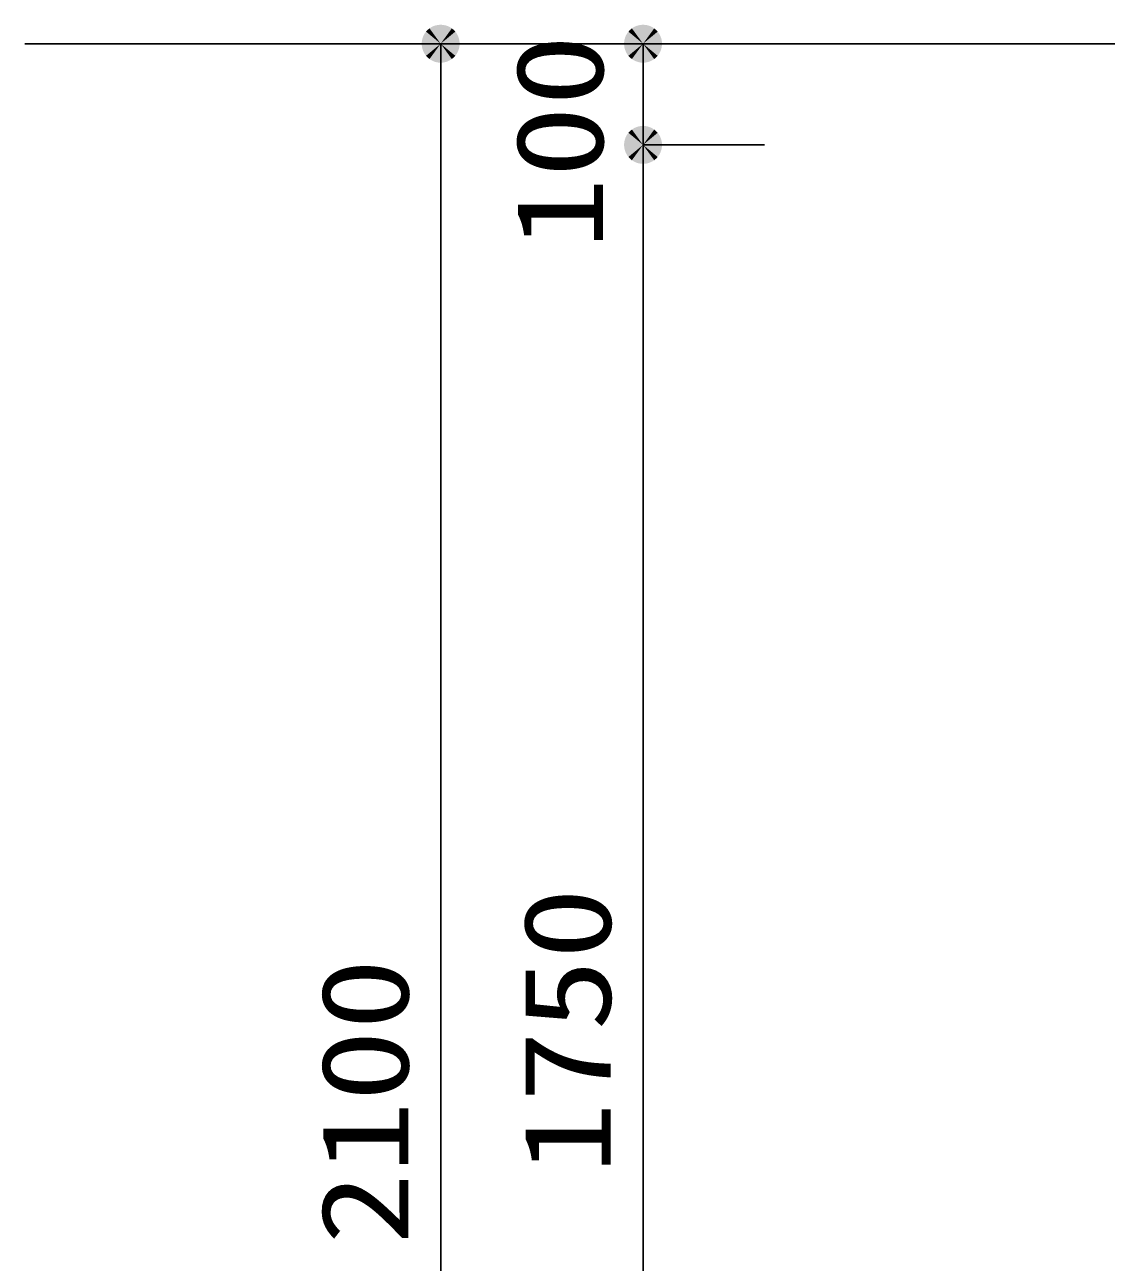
# Model space of a CAD drawing. Units: millimetres, scale not verified. Extents: x -8093 to 8093, y -5792 to 5792.
# Drawn here: x -1482 to -413, y 903 to 2126 of the extents above; entities that cross this region are included whole.
import ezdxf
from ezdxf.enums import TextEntityAlignment as Align

# ---------------------------------------------------------------- set-up
doc = ezdxf.new("R2010")
doc.units = ezdxf.units.MM
doc.header["$LTSCALE"] = 30
doc.layers.add('0-2_00クル-フ-1機器', color=2, linetype='Continuous', lineweight=25)
doc.layers.add('0-4_00クル-フ-6寸法', color=132, linetype='Continuous', lineweight=25)
doc.styles.add('ＭＳ ゴシック', font='')
doc.styles.get('ＭＳ ゴシック').set_extended_font_data('MS Gothic')

msp = doc.modelspace()

# ---------------------------------------------------------------- linework, layer by layer
at = {"layer": '0-2_00クル-フ-1機器'}
for p, q in [((-351.89, 2107.59), (-1481.89, 2107.59)), ((-1481.89, 2107.59), (-641.89, 2107.59))]:
    msp.add_line(p, q, dxfattribs=at)
at = {"layer": '0-4_00クル-フ-6寸法', "color": 4}
for p, q in [((-950.87, 2107.59), (-1070.87, 2107.59)), ((-1070.87, 7.59), (-1070.87, 2107.59)), ((-750.87, 2107.59), (-870.87, 2107.59)), ((-870.87, 2107.59), (-870.87, 2007.59)), ((-750.87, 2007.59), (-870.87, 2007.59)), ((-750.87, 2007.59), (-870.87, 2007.59)), ((-870.87, 2007.59), (-870.87, 257.59))]:
    msp.add_line(p, q, dxfattribs=at)
at = {"layer": '0-4_00クル-フ-6寸法'}
for points in [[(-1070.87, 2107.59), (-1087.84, 2115.58), (-1086.7, 2117.64)], [(-1070.87, 2107.59), (-1086.7, 2117.64), (-1085.32, 2119.55)], [(-1070.87, 2107.59), (-1085.32, 2119.55), (-1083.71, 2121.26)], [(-1070.87, 2107.59), (-1083.71, 2121.26), (-1081.89, 2122.76)], [(-1070.87, 2107.59), (-1081.89, 2122.76), (-1079.9, 2124.03)], [(-1070.87, 2107.59), (-1079.9, 2124.03), (-1077.77, 2125.03)], [(-1070.87, 2107.59), (-1077.77, 2125.03), (-1075.53, 2125.76)], [(-1070.87, 2107.59), (-1075.53, 2125.76), (-1073.22, 2126.2)], [(-1070.87, 2107.59), (-1073.22, 2126.2), (-1070.87, 2126.34)], [(-1070.87, 2107.59), (-1070.87, 2126.34), (-1068.52, 2126.2)], [(-1070.87, 2107.59), (-1068.52, 2126.2), (-1066.21, 2125.76)], [(-1070.87, 2107.59), (-1066.21, 2125.76), (-1063.97, 2125.03)], [(-1070.87, 2107.59), (-1063.97, 2125.03), (-1061.84, 2124.03)], [(-1070.87, 2107.59), (-1061.84, 2124.03), (-1059.85, 2122.76)], [(-1070.87, 2107.59), (-1059.85, 2122.76), (-1058.03, 2121.26)], [(-1070.87, 2107.59), (-1058.03, 2121.26), (-1056.42, 2119.55)], [(-1070.87, 2107.59), (-1056.42, 2119.55), (-1055.04, 2117.64)], [(-1070.87, 2107.59), (-1055.04, 2117.64), (-1053.9, 2115.58)], [(-870.87, 2107.59), (-887.84, 2115.58), (-886.7, 2117.64)], [(-870.87, 2107.59), (-886.7, 2117.64), (-885.32, 2119.55)], [(-870.87, 2107.59), (-885.32, 2119.55), (-883.71, 2121.26)], [(-870.87, 2107.59), (-883.71, 2121.26), (-881.89, 2122.76)], [(-870.87, 2107.59), (-881.89, 2122.76), (-879.9, 2124.03)], [(-870.87, 2107.59), (-879.9, 2124.03), (-877.77, 2125.03)], [(-870.87, 2107.59), (-877.77, 2125.03), (-875.53, 2125.76)], [(-870.87, 2107.59), (-875.53, 2125.76), (-873.22, 2126.2)], [(-870.87, 2107.59), (-873.22, 2126.2), (-870.87, 2126.34)], [(-870.87, 2107.59), (-870.87, 2126.34), (-868.52, 2126.2)], [(-870.87, 2107.59), (-868.52, 2126.2), (-866.21, 2125.76)], [(-870.87, 2107.59), (-866.21, 2125.76), (-863.97, 2125.03)], [(-870.87, 2107.59), (-863.97, 2125.03), (-861.84, 2124.03)], [(-870.87, 2107.59), (-861.84, 2124.03), (-859.85, 2122.76)], [(-870.87, 2107.59), (-859.85, 2122.76), (-858.03, 2121.26)], [(-870.87, 2107.59), (-858.03, 2121.26), (-856.42, 2119.55)], [(-870.87, 2107.59), (-856.42, 2119.55), (-855.04, 2117.64)], [(-870.87, 2107.59), (-855.04, 2117.64), (-853.9, 2115.58)], [(-1070.87, 2107.59), (-1089.58, 2108.77), (-1089.29, 2111.11)], [(-1070.87, 2107.59), (-1089.58, 2106.42), (-1089.58, 2108.77)], [(-1070.87, 2107.59), (-1089.29, 2104.08), (-1089.58, 2106.42)], [(-1070.87, 2107.59), (-1089.29, 2111.11), (-1088.7, 2113.39)], [(-1070.87, 2107.59), (-1088.7, 2101.8), (-1089.29, 2104.08)], [(-1070.87, 2107.59), (-1088.7, 2113.39), (-1087.84, 2115.58)], [(-1070.87, 2107.59), (-1087.84, 2099.61), (-1088.7, 2101.8)], [(-1070.87, 2107.59), (-1086.7, 2097.55), (-1087.84, 2099.61)], [(-1070.87, 2107.59), (-1085.32, 2095.64), (-1086.7, 2097.55)], [(-1070.87, 2107.59), (-1083.71, 2093.93), (-1085.32, 2095.64)], [(-1070.87, 2107.59), (-1081.89, 2092.43), (-1083.71, 2093.93)], [(-1070.87, 2107.59), (-1079.9, 2091.16), (-1081.89, 2092.43)], [(-1070.87, 2107.59), (-1077.77, 2090.16), (-1079.9, 2091.16)], [(-1070.87, 2107.59), (-1075.53, 2089.43), (-1077.77, 2090.16)], [(-1070.87, 2107.59), (-1073.22, 2088.99), (-1075.53, 2089.43)], [(-1070.87, 2107.59), (-1070.87, 2088.84), (-1073.22, 2088.99)], [(-1070.87, 2107.59), (-1053.9, 2115.58), (-1053.04, 2113.39)], [(-1070.87, 2107.59), (-1053.04, 2113.39), (-1052.45, 2111.11)], [(-1070.87, 2107.59), (-1052.45, 2111.11), (-1052.16, 2108.77)], [(-1070.87, 2107.59), (-1052.16, 2108.77), (-1052.16, 2106.42)], [(-1070.87, 2107.59), (-1068.52, 2088.99), (-1070.87, 2088.84)], [(-1070.87, 2107.59), (-1066.21, 2089.43), (-1068.52, 2088.99)], [(-1070.87, 2107.59), (-1063.97, 2090.16), (-1066.21, 2089.43)], [(-1070.87, 2107.59), (-1061.84, 2091.16), (-1063.97, 2090.16)], [(-1070.87, 2107.59), (-1059.85, 2092.43), (-1061.84, 2091.16)], [(-1070.87, 2107.59), (-1058.03, 2093.93), (-1059.85, 2092.43)], [(-1070.87, 2107.59), (-1056.42, 2095.64), (-1058.03, 2093.93)], [(-1070.87, 2107.59), (-1055.04, 2097.55), (-1056.42, 2095.64)], [(-1070.87, 2107.59), (-1053.9, 2099.61), (-1055.04, 2097.55)], [(-1070.87, 2107.59), (-1053.04, 2101.8), (-1053.9, 2099.61)], [(-1070.87, 2107.59), (-1052.45, 2104.08), (-1053.04, 2101.8)], [(-1070.87, 2107.59), (-1052.16, 2106.42), (-1052.45, 2104.08)], [(-870.87, 2107.59), (-889.58, 2108.77), (-889.29, 2111.11)], [(-870.87, 2107.59), (-889.58, 2106.42), (-889.58, 2108.77)], [(-870.87, 2107.59), (-889.29, 2104.08), (-889.58, 2106.42)], [(-870.87, 2107.59), (-889.29, 2111.11), (-888.7, 2113.39)], [(-870.87, 2107.59), (-888.7, 2101.8), (-889.29, 2104.08)], [(-870.87, 2107.59), (-888.7, 2113.39), (-887.84, 2115.58)], [(-870.87, 2107.59), (-887.84, 2099.61), (-888.7, 2101.8)], [(-870.87, 2107.59), (-886.7, 2097.55), (-887.84, 2099.61)], [(-870.87, 2107.59), (-885.32, 2095.64), (-886.7, 2097.55)], [(-870.87, 2107.59), (-883.71, 2093.93), (-885.32, 2095.64)], [(-870.87, 2107.59), (-881.89, 2092.43), (-883.71, 2093.93)], [(-870.87, 2107.59), (-879.9, 2091.16), (-881.89, 2092.43)], [(-870.87, 2107.59), (-877.77, 2090.16), (-879.9, 2091.16)], [(-870.87, 2107.59), (-875.53, 2089.43), (-877.77, 2090.16)], [(-870.87, 2107.59), (-873.22, 2088.99), (-875.53, 2089.43)], [(-870.87, 2107.59), (-870.87, 2088.84), (-873.22, 2088.99)], [(-870.87, 2107.59), (-853.9, 2115.58), (-853.04, 2113.39)], [(-870.87, 2107.59), (-853.04, 2113.39), (-852.45, 2111.11)], [(-870.87, 2107.59), (-852.45, 2111.11), (-852.16, 2108.77)], [(-870.87, 2107.59), (-852.16, 2108.77), (-852.16, 2106.42)], [(-870.87, 2107.59), (-868.52, 2088.99), (-870.87, 2088.84)], [(-870.87, 2107.59), (-866.21, 2089.43), (-868.52, 2088.99)], [(-870.87, 2107.59), (-863.97, 2090.16), (-866.21, 2089.43)], [(-870.87, 2107.59), (-861.84, 2091.16), (-863.97, 2090.16)], [(-870.87, 2107.59), (-859.85, 2092.43), (-861.84, 2091.16)], [(-870.87, 2107.59), (-858.03, 2093.93), (-859.85, 2092.43)], [(-870.87, 2107.59), (-856.42, 2095.64), (-858.03, 2093.93)], [(-870.87, 2107.59), (-855.04, 2097.55), (-856.42, 2095.64)], [(-870.87, 2107.59), (-853.9, 2099.61), (-855.04, 2097.55)], [(-870.87, 2107.59), (-853.04, 2101.8), (-853.9, 2099.61)], [(-870.87, 2107.59), (-852.45, 2104.08), (-853.04, 2101.8)], [(-870.87, 2107.59), (-852.16, 2106.42), (-852.45, 2104.08)], [(-870.87, 2007.59), (-886.7, 2017.64), (-885.32, 2019.55)], [(-870.87, 2007.59), (-886.7, 2017.64), (-885.32, 2019.55)], [(-870.87, 2007.59), (-885.32, 2019.55), (-883.71, 2021.26)], [(-870.87, 2007.59), (-885.32, 2019.55), (-883.71, 2021.26)], [(-870.87, 2007.59), (-883.71, 2021.26), (-881.89, 2022.76)], [(-870.87, 2007.59), (-883.71, 2021.26), (-881.89, 2022.76)], [(-870.87, 2007.59), (-881.89, 2022.76), (-879.9, 2024.03)], [(-870.87, 2007.59), (-881.89, 2022.76), (-879.9, 2024.03)], [(-870.87, 2007.59), (-879.9, 2024.03), (-877.77, 2025.03)], [(-870.87, 2007.59), (-879.9, 2024.03), (-877.77, 2025.03)], [(-870.87, 2007.59), (-877.77, 2025.03), (-875.53, 2025.76)], [(-870.87, 2007.59), (-877.77, 2025.03), (-875.53, 2025.76)], [(-870.87, 2007.59), (-875.53, 2025.76), (-873.22, 2026.2)], [(-870.87, 2007.59), (-875.53, 2025.76), (-873.22, 2026.2)], [(-870.87, 2007.59), (-873.22, 2026.2), (-870.87, 2026.34)], [(-870.87, 2007.59), (-873.22, 2026.2), (-870.87, 2026.34)], [(-870.87, 2007.59), (-870.87, 2026.34), (-868.52, 2026.2)], [(-870.87, 2007.59), (-870.87, 2026.34), (-868.52, 2026.2)], [(-870.87, 2007.59), (-868.52, 2026.2), (-866.21, 2025.76)], [(-870.87, 2007.59), (-868.52, 2026.2), (-866.21, 2025.76)], [(-870.87, 2007.59), (-866.21, 2025.76), (-863.97, 2025.03)], [(-870.87, 2007.59), (-866.21, 2025.76), (-863.97, 2025.03)], [(-870.87, 2007.59), (-863.97, 2025.03), (-861.84, 2024.03)], [(-870.87, 2007.59), (-863.97, 2025.03), (-861.84, 2024.03)], [(-870.87, 2007.59), (-861.84, 2024.03), (-859.85, 2022.76)], [(-870.87, 2007.59), (-861.84, 2024.03), (-859.85, 2022.76)], [(-870.87, 2007.59), (-859.85, 2022.76), (-858.03, 2021.26)], [(-870.87, 2007.59), (-859.85, 2022.76), (-858.03, 2021.26)], [(-870.87, 2007.59), (-858.03, 2021.26), (-856.42, 2019.55)], [(-870.87, 2007.59), (-858.03, 2021.26), (-856.42, 2019.55)], [(-870.87, 2007.59), (-856.42, 2019.55), (-855.04, 2017.64)], [(-870.87, 2007.59), (-856.42, 2019.55), (-855.04, 2017.64)], [(-870.87, 2007.59), (-889.58, 2008.77), (-889.29, 2011.11)], [(-870.87, 2007.59), (-889.58, 2008.77), (-889.29, 2011.11)], [(-870.87, 2007.59), (-889.58, 2006.42), (-889.58, 2008.77)], [(-870.87, 2007.59), (-889.58, 2006.42), (-889.58, 2008.77)], [(-870.87, 2007.59), (-889.29, 2004.08), (-889.58, 2006.42)], [(-870.87, 2007.59), (-889.29, 2004.08), (-889.58, 2006.42)], [(-870.87, 2007.59), (-889.29, 2011.11), (-888.7, 2013.39)], [(-870.87, 2007.59), (-889.29, 2011.11), (-888.7, 2013.39)], [(-870.87, 2007.59), (-888.7, 2001.8), (-889.29, 2004.08)], [(-870.87, 2007.59), (-888.7, 2001.8), (-889.29, 2004.08)], [(-870.87, 2007.59), (-888.7, 2013.39), (-887.84, 2015.58)], [(-870.87, 2007.59), (-888.7, 2013.39), (-887.84, 2015.58)], [(-870.87, 2007.59), (-887.84, 1999.61), (-888.7, 2001.8)], [(-870.87, 2007.59), (-887.84, 1999.61), (-888.7, 2001.8)], [(-870.87, 2007.59), (-887.84, 2015.58), (-886.7, 2017.64)], [(-870.87, 2007.59), (-887.84, 2015.58), (-886.7, 2017.64)], [(-870.87, 2007.59), (-886.7, 1997.55), (-887.84, 1999.61)], [(-870.87, 2007.59), (-886.7, 1997.55), (-887.84, 1999.61)], [(-870.87, 2007.59), (-885.32, 1995.64), (-886.7, 1997.55)], [(-870.87, 2007.59), (-885.32, 1995.64), (-886.7, 1997.55)], [(-870.87, 2007.59), (-883.71, 1993.93), (-885.32, 1995.64)], [(-870.87, 2007.59), (-883.71, 1993.93), (-885.32, 1995.64)], [(-870.87, 2007.59), (-881.89, 1992.43), (-883.71, 1993.93)], [(-870.87, 2007.59), (-881.89, 1992.43), (-883.71, 1993.93)], [(-870.87, 2007.59), (-879.9, 1991.16), (-881.89, 1992.43)], [(-870.87, 2007.59), (-879.9, 1991.16), (-881.89, 1992.43)], [(-870.87, 2007.59), (-877.77, 1990.16), (-879.9, 1991.16)], [(-870.87, 2007.59), (-877.77, 1990.16), (-879.9, 1991.16)], [(-870.87, 2007.59), (-875.53, 1989.43), (-877.77, 1990.16)], [(-870.87, 2007.59), (-875.53, 1989.43), (-877.77, 1990.16)], [(-870.87, 2007.59), (-873.22, 1988.99), (-875.53, 1989.43)], [(-870.87, 2007.59), (-873.22, 1988.99), (-875.53, 1989.43)], [(-870.87, 2007.59), (-870.87, 1988.84), (-873.22, 1988.99)], [(-870.87, 2007.59), (-870.87, 1988.84), (-873.22, 1988.99)], [(-870.87, 2007.59), (-855.04, 2017.64), (-853.9, 2015.58)], [(-870.87, 2007.59), (-855.04, 2017.64), (-853.9, 2015.58)], [(-870.87, 2007.59), (-853.9, 2015.58), (-853.04, 2013.39)], [(-870.87, 2007.59), (-853.9, 2015.58), (-853.04, 2013.39)], [(-870.87, 2007.59), (-853.04, 2013.39), (-852.45, 2011.11)], [(-870.87, 2007.59), (-853.04, 2013.39), (-852.45, 2011.11)], [(-870.87, 2007.59), (-852.45, 2011.11), (-852.16, 2008.77)], [(-870.87, 2007.59), (-852.45, 2011.11), (-852.16, 2008.77)], [(-870.87, 2007.59), (-852.16, 2008.77), (-852.16, 2006.42)], [(-870.87, 2007.59), (-852.16, 2008.77), (-852.16, 2006.42)], [(-870.87, 2007.59), (-868.52, 1988.99), (-870.87, 1988.84)], [(-870.87, 2007.59), (-866.21, 1989.43), (-868.52, 1988.99)], [(-870.87, 2007.59), (-863.97, 1990.16), (-866.21, 1989.43)], [(-870.87, 2007.59), (-861.84, 1991.16), (-863.97, 1990.16)], [(-870.87, 2007.59), (-859.85, 1992.43), (-861.84, 1991.16)], [(-870.87, 2007.59), (-858.03, 1993.93), (-859.85, 1992.43)], [(-870.87, 2007.59), (-856.42, 1995.64), (-858.03, 1993.93)], [(-870.87, 2007.59), (-855.04, 1997.55), (-856.42, 1995.64)], [(-870.87, 2007.59), (-853.9, 1999.61), (-855.04, 1997.55)], [(-870.87, 2007.59), (-853.04, 2001.8), (-853.9, 1999.61)], [(-870.87, 2007.59), (-852.45, 2004.08), (-853.04, 2001.8)], [(-870.87, 2007.59), (-852.16, 2006.42), (-852.45, 2004.08)], [(-870.87, 2007.59), (-868.52, 1988.99), (-870.87, 1988.84)], [(-870.87, 2007.59), (-866.21, 1989.43), (-868.52, 1988.99)], [(-870.87, 2007.59), (-863.97, 1990.16), (-866.21, 1989.43)], [(-870.87, 2007.59), (-861.84, 1991.16), (-863.97, 1990.16)], [(-870.87, 2007.59), (-859.85, 1992.43), (-861.84, 1991.16)], [(-870.87, 2007.59), (-858.03, 1993.93), (-859.85, 1992.43)], [(-870.87, 2007.59), (-856.42, 1995.64), (-858.03, 1993.93)], [(-870.87, 2007.59), (-855.04, 1997.55), (-856.42, 1995.64)], [(-870.87, 2007.59), (-853.9, 1999.61), (-855.04, 1997.55)], [(-870.87, 2007.59), (-853.04, 2001.8), (-853.9, 1999.61)], [(-870.87, 2007.59), (-852.45, 2004.08), (-853.04, 2001.8)], [(-870.87, 2007.59), (-852.16, 2006.42), (-852.45, 2004.08)]]:
    msp.add_solid(points, dxfattribs=at)

# ---------------------------------------------------------------- texts
at = {"layer": '0-4_00クル-フ-6寸法', "color": 3, "style": 'ＭＳ ゴシック', "width": 1.2}
for s, p in [('100', (-884.3, 1904.48)), ('1750', (-876.72, 990.31)), ('2100', (-1076.72, 920.45))]:
    msp.add_text(s, height=86.66, rotation=90, dxfattribs=at).set_placement(p, align=Align.BOTTOM_LEFT)

doc.saveas('drawing.dxf')
